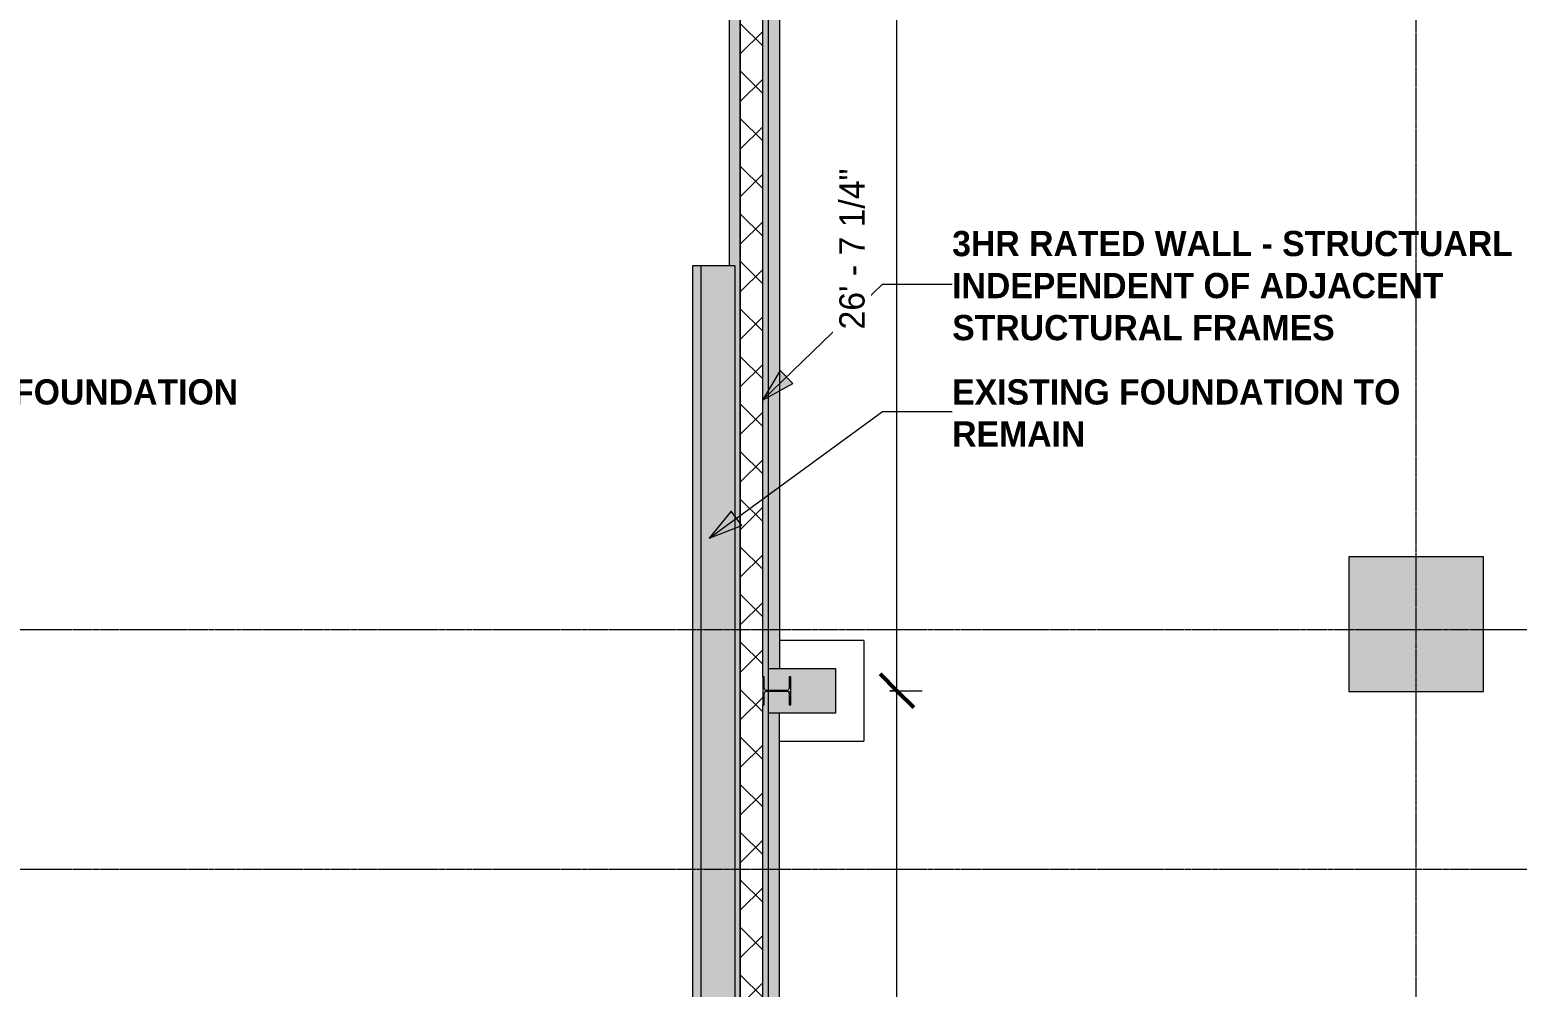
# Model space of a CAD drawing. Header units: inches. Extents: x -4066 to -1326, y 10241 to 12042.
# Drawn here: x -3280 to -2749, y 11032 to 11373 of the extents above; entities that cross this region are included whole.
import ezdxf

# ---------------------------------------------------------------- set-up
doc = ezdxf.new("R2010")
doc.units = ezdxf.units.IN
doc.header["$MEASUREMENT"] = 0
doc.linetypes.add('Grid Line 1_2_', pattern=[0.8749999999999999, 0.4999999999999999, -0.125, 0.125, -0.125])
for name, color, linetype, lineweight in [('A-ANNO-DIMS', 211, 'Continuous', 9), ('A-ANNO-DIMS-96', 211, 'Continuous', 9), ('A-WALL', 113, 'Continuous', 13), ('A-WALL-PATT', 111, 'Continuous', 20), ('G-ANNO-TEXT', 231, 'Continuous', 9), ('S-COLS', 52, 'Continuous', 13), ('S-FNDN', 32, 'Continuous', 13), ('S-GRID', 1, 'Continuous', 9)]:
    doc.layers.add(name, color=color, linetype=linetype, lineweight=lineweight)
doc.styles.add('Century Gothic', font='', dxfattribs={"height": 8.999999999999991})
doc.styles.add('Century Gothic_B', font='', dxfattribs={"height": 8.999999999999991})
doc.styles.get('Century Gothic').set_extended_font_data('Century Gothic')
doc.styles.get('Century Gothic_B').set_extended_font_data('Century Gothic', bold=True)
doc.dimstyles.new('OD__1_16__Tol__', dxfattribs={"dimscale": 12, "dimtxt": 9.39751442745773, "dimasz": 1, "dimexe": 0.75, "dimexo": 0.5000000000000001, "dimgap": 0.75, "dimtad": 1, "dimdec": 4, "dimrnd": 0.0625, "dimzin": 3, "dimdsep": 46, "dimlunit": 4, "dimtxsty": 'Century Gothic', "dimblk1": 'OBLIQUE', "dimblk2": 'OBLIQUE', "dimsah": 1, "dimcen": 0.09, "dimdle": 0.75, "dimazin": 0, "dimtfac": 1, "dimtdec": 4, "dimtix": 1, "dimtmove": 0, "dimatfit": 3, "dimfxl": 1, "dimtvp": 1, "dimtfill": 1, "dimfrac": 2, "dimtolj": 1, "dimtzin": 0, "dimarcsym": 2})

# ---------------------------------------------------------------- blocks, each defined once
blk = doc.blocks.new('W-Wide Flange-Column - W10X49-1637301-STRUCTURAL SCHEMATIC - 1ST FLOOR')
at = {"layer": 'S-COLS', "lineweight": 9}
h = blk.add_hatch(dxfattribs=at)
h.set_pattern_fill('FP_34', color=256, style=0, pattern_type=2)
h.set_pattern_definition([(315, (-11137.645, -3013.213), (9.503515139147199, 9.503515139147199), []), (315, (-11123.245, -3013.213), (9.503515139147199, 9.503515139147199), [])])
h.paths.add_polyline_path([(-4.999999999988801, -4.431640624997327), (-4.999999999988801, -4.990234374997214), (5.000000000011311, -4.990234374997214), (5.000000000011311, -4.431640624997327), (0.8613281250107433, -4.431640624997327), (0.3724300770815602, -4.229132422927022), (0.1699218750114255, -3.740234374997157), (0.1699218750114255, 3.740234375002614), (0.3724300770815602, 4.229132422932479), (0.8613281250102317, 4.431640625002784), (5.000000000011311, 4.431640625002784), (5.000000000011311, 4.990234375004547), (-4.999999999988801, 4.990234375004547), (-4.999999999988801, 4.431640625002784), (-0.8613281249885744, 4.431640625002784), (-0.3724300770588797, 4.229132422932479), (-0.169921874988745, 3.740234375002614), (-0.169921874988745, -3.740234374997157), (-0.3724300770588797, -4.229132422927022), (-0.8613281249873806, -4.431640624997327)], flags=0)
for p, q in [((4.999999999999993, 4.990234374999829), (-5.000000000000004, 4.990234374999829)), ((-5.000000000000004, 4.990234374999829), (-5.000000000000004, 4.431640624999829)), ((-5.000000000000004, 4.431640624999829), (-0.8613281250000152, 4.431640624999829)), ((-0.169921875000006, 3.740234374999829), (-0.1699218750000061, -3.740234375000158)), ((0.169921874999994, -3.740234375000171), (0.1699218749999939, 3.740234374999825)), ((0.8613281249999939, 4.431640624999829), (4.999999999999993, 4.431640624999829)), ((4.999999999999993, 4.431640624999829), (4.999999999999993, 4.990234374999829)), ((-0.8613281250000059, -4.431640625000166), (-5.000000000000004, -4.431640625000166)), ((-5.000000000000004, -4.431640625000166), (-5.000000000000004, -4.990234375000167)), ((-5.000000000000004, -4.990234375000167), (4.999999999999993, -4.990234375000167)), ((4.999999999999993, -4.431640625000166), (0.8613281249999979, -4.431640625000167)), ((4.999999999999993, -4.990234375000167), (4.999999999999993, -4.431640625000166))]:
    blk.add_line(p, q, dxfattribs=at)
for centre, radius, start, end in [((-0.8613281250000059, 3.74023437499983), 0.6914062500000004, 2.671665932429354e-13, 90.00000000000081), ((0.8613281249999937, 3.74023437499983), 0.6914062499999992, 90.00000000000034, 180.0000000000004), ((-0.8613281250000059, -3.740234375000167), 0.6914062499999992, 270, 8.333053265434414e-13), ((0.8613281249999937, -3.740234375000167), 0.6914062500000004, 180.0000000000004, 270.0000000000001)]:
    blk.add_arc(centre, radius, start, end, dxfattribs=at)
blk = doc.blocks.new('DIMBLOCK38-STRUCTURAL SCHEMATIC - 1ST FLOOR')
at = {"layer": 'A-ANNO-DIMS-96', "lineweight": 50}
for p, q in [((-2970.345361058465, 11137.64539013941), (-2976.345361058465, 11143.64539013941)), ((-2970.345361058465, 11137.64539013941), (-2964.345361058465, 11131.64539013941)), ((-2970.345361058467, 10818.39539013942), (-2976.345361058467, 10824.39539013942)), ((-2970.345361058467, 10818.39539013942), (-2964.345361058467, 10812.39539013942))]:
    blk.add_line(p, q, dxfattribs=at)
at = {"layer": 'A-ANNO-DIMS-96'}
for p, q in [((-2972.830642432703, 11137.64539013941), (-2961.345361058465, 11137.64539013941)), ((-2970.345361058465, 11137.64539013941), (-2972.830642432703, 11137.64539013941)), ((-2970.345361058467, 10809.39539013942), (-2970.345361058465, 11137.64539013941)), ((-2972.830642432705, 10818.39539013942), (-2961.345361058467, 10818.39539013942)), ((-2970.345361058467, 10818.39539013942), (-2972.830642432706, 10818.39539013942))]:
    blk.add_line(p, q, dxfattribs=at)
at = {"layer": 'A-ANNO-DIMS-96', "color": 0, "insert": (-2990.881198284923, 10947.29200963058), "char_height": 8.999999999999998, "width": 73.7481132211921, "attachment_point": 1, "rotation": 89.99999999999963, "line_spacing_factor": 0.9845015114479527, "style": 'Century Gothic', "bg_fill": 3, "box_fill_scale": 1.25, "bg_fill_color": 256, "bg_fill_true_color": 13158600, "bg_fill_transparency": 0}
blk.add_mtext('26\' - 7 1/4"', dxfattribs=at)
blk = doc.blocks.new('_Oblique')
at = {"color": 0, "linetype": 'ByBlock', "lineweight": -2}
blk.add_line((-0.5, -0.5), (0.5, 0.5), dxfattribs=at)
blk = doc.blocks.new('DIMBLOCK39-STRUCTURAL SCHEMATIC - 1ST FLOOR')
at = {"layer": 'A-ANNO-DIMS-96', "lineweight": 50}
for p, q in [((-2970.345361058462, 11456.8953901394), (-2976.345361058462, 11462.8953901394)), ((-2970.345361058462, 11456.8953901394), (-2964.345361058462, 11450.8953901394)), ((-2970.345361058465, 11137.64539013941), (-2976.345361058465, 11143.64539013941)), ((-2970.345361058465, 11137.64539013941), (-2964.345361058465, 11131.64539013941))]:
    blk.add_line(p, q, dxfattribs=at)
at = {"layer": 'A-ANNO-DIMS-96'}
for p, q in [((-2970.345361058465, 11137.64539013941), (-2970.345361058462, 11465.8953901394)), ((-2972.830642432701, 11456.8953901394), (-2961.345361058462, 11456.8953901394)), ((-2970.345361058463, 11456.8953901394), (-2972.830642432701, 11456.8953901394)), ((-2972.830642432703, 11137.64539013941), (-2961.345361058465, 11137.64539013941)), ((-2970.345361058465, 11137.64539013941), (-2972.830642432703, 11137.64539013941))]:
    blk.add_line(p, q, dxfattribs=at)
at = {"layer": 'A-ANNO-DIMS-96', "color": 0, "insert": (-2990.881198284921, 11266.54200963057), "char_height": 8.999999999999998, "width": 73.7481132211921, "attachment_point": 1, "rotation": 89.99999999999963, "line_spacing_factor": 0.9845015114479527, "style": 'Century Gothic', "bg_fill": 3, "box_fill_scale": 1.25, "bg_fill_color": 256, "bg_fill_true_color": 13158600, "bg_fill_transparency": 0}
blk.add_mtext('26\' - 7 1/4"', dxfattribs=at)

msp = doc.modelspace()

# ---------------------------------------------------------------- hatches: boundary and pattern name
at = {"layer": 'A-WALL-PATT', "lineweight": 9}
h = msp.add_hatch(dxfattribs=at)
h.set_pattern_fill('FP_1', color=256, style=0, pattern_type=2)
h.set_pattern_definition([(45, (0, 0), (-8.485281374238571, 8.485281374238571), []), (135, (0, 0), (-8.485281374238571, -8.48528137423857), [])])
h.paths.add_polyline_path([(-3018.203253864365, 10818.39539013943), (-3018.20325386436, 11389.76062652004), (-3026.20325386436, 11389.76062652004), (-3026.203253864365, 10818.39539013943)], flags=0)
h.paths.add_polyline_path([(-3018.20325386436, 11429.76062652003), (-3018.203253864359, 11456.89539013941), (-3026.203253864359, 11456.89539013941), (-3026.203253864359, 11429.76062652003)], flags=0)
at = {"layer": 'G-ANNO-TEXT'}
for points in [[(-3018.323494170426, 11241.2688069019), (-3007.467195075696, 11247.30863345621), (-3011.94157664046, 11251.92759967975)], [(-3037.273362245212, 11192.0745148104), (-3025.691773239559, 11196.56957108862), (-3029.49094008924, 11201.75814224161)]]:
    msp.add_hatch(color=256, dxfattribs=at).paths.add_polyline_path(points, flags=0)
at = {"layer": 'S-FNDN'}
h = msp.add_hatch(color=7, dxfattribs=at)
h.paths.add_polyline_path([(-3026.203253864363, 11161.39539013942), (-3026.203253864359, 11446.89539013941), (-3030.203253864359, 11446.89539013941), (-3030.20325386436, 11289.20789013943), (-3028.203253864361, 11289.20789013943), (-3028.203253864362, 11161.39539013942)], flags=0)
h.paths.add_polyline_path([(-3012.203253864361, 11161.39539013942), (-3012.203253864359, 11448.89539013941), (-3016.203253864359, 11448.89539013941), (-3016.20325386436, 11161.39539013942)], flags=0)
h.paths.add_polyline_path([(-3026.203253864359, 11456.89539013941), (-3026.203253864357, 11759.39539013941), (-3030.203253864357, 11759.39539013941), (-3030.203253864359, 11456.89539013941)], flags=0)
h.paths.add_polyline_path([(-3013.172624446654, 11464.89539013941), (-3012.203253864359, 11464.89539013941), (-3012.203253864357, 11739.39539013941), (-3016.203253864357, 11739.39539013941), (-3016.203253864359, 11464.89539013941)], flags=0)
h = msp.add_hatch(color=7, dxfattribs=at)
h.paths.add_polyline_path([(-3016.20325386436, 11161.39539013942), (-3016.203253864359, 11456.72546826441), (-3016.953253864359, 11456.72546826441), (-3017.442151912288, 11456.52296006234), (-3017.644660114359, 11456.03406201441), (-3017.644660114359, 11451.89539013941), (-3018.203253864359, 11451.89539013941), (-3018.20325386436, 11429.76062652003), (-3026.203253864359, 11429.76062652003), (-3026.20325386436, 11389.76062652004), (-3018.20325386436, 11389.76062652004), (-3018.203253864363, 11161.39539013942)], flags=0)
h.paths.add_polyline_path([(-3026.203253864359, 11456.89539013941), (-3018.203253864359, 11456.89539013941), (-3018.203253864359, 11461.89539013941), (-3017.644660114359, 11461.89539013941), (-3017.644660114359, 11457.75671826441), (-3017.442151912288, 11457.26782021648), (-3016.953253864359, 11457.06531201441), (-3016.203253864359, 11457.06531201441), (-3016.203253864358, 11513.89539013941), (-3026.203253864358, 11513.89539013941), (-3026.203253864359, 11457.75671826441)], flags=0)
for color, points in [(7, [(-3043.203253864364, 10865.27511969204), (-3040.203253864363, 10865.27511969204), (-3040.203253864361, 11289.20789013943), (-3043.203253864362, 11289.20789013943), (-3043.203253864363, 10928.40980616343)]), (7, [(-3028.203253864363, 10828.39539013943), (-3028.203253864361, 11289.20789013943), (-3040.203253864361, 11289.20789013943), (-3040.203253864364, 10828.39539013943)]), (7, [(-2764.43350863428, 11137.39539013942), (-2761.20325386436, 11137.39539013942), (-2761.20325386436, 11185.39539013942), (-2809.20325386436, 11185.39539013942), (-2809.203253864361, 11137.39539013942)]), (256, [(-3016.20325386436, 11129.64539013941), (-2992.203253864361, 11129.64539013941), (-2992.203253864361, 11145.64539013942), (-3016.20325386436, 11145.64539013942), (-3016.20325386436, 11137.81531201442), (-3009.472785114362, 11137.81531201442), (-3008.983887066432, 11138.01782021649), (-3008.781378864362, 11138.50671826442), (-3008.781378864361, 11142.64539013942), (-3008.222785114362, 11142.64539013942), (-3008.222785114362, 11132.64539013942), (-3008.781378864362, 11132.64539013942), (-3008.781378864362, 11136.78406201442), (-3008.983887066432, 11137.27296006235), (-3009.472785114362, 11137.47546826442), (-3016.20325386436, 11137.47546826442)])]:
    msp.add_hatch(color=color, dxfattribs=at).paths.add_polyline_path(points, flags=0)
h = msp.add_hatch(color=7, dxfattribs=at)
h.paths.add_polyline_path([(-3012.203253864363, 10800.39539013942), (-3012.203253864364, 10819.38562451442), (-3016.203253864362, 10819.38562451442), (-3016.203253864362, 10800.39539013942)], flags=0)
h.paths.add_polyline_path([(-3026.203253864365, 10806.80289011452), (-3026.203253864363, 11161.39539013942), (-3028.203253864362, 11161.39539013942), (-3028.203253864364, 10807.61678774366), (-3027.356217211544, 10807.40801195957), (-3026.646794778403, 10807.03567834401)], flags=0)
h.paths.add_polyline_path([(-3012.203253864363, 10843.38562451442), (-3012.203253864361, 11129.64539013942), (-3016.20325386436, 11129.64539013942), (-3016.203253864362, 10843.38562451442)], flags=0)
h.paths.add_polyline_path([(-3012.203253864361, 11145.64539013942), (-3012.203253864361, 11161.39539013942), (-3016.20325386436, 11161.39539013942), (-3016.20325386436, 11145.64539013942)], flags=0)
h = msp.add_hatch(color=7, dxfattribs=at)
h.paths.add_polyline_path([(-3022.515753864364, 10800.39539013942), (-3016.203253864362, 10800.39539013942), (-3016.20325386436, 11137.47546826442), (-3016.953253864362, 11137.47546826442), (-3017.442151912291, 11137.27296006235), (-3017.644660114362, 11136.78406201442), (-3017.644660114362, 11132.64539013942), (-3018.203253864363, 11132.64539013942), (-3018.203253864365, 10818.39539013943), (-3026.203253864365, 10818.39539013943), (-3026.203253864365, 10806.80289011452), (-3025.75526826388, 10806.56776913363), (-3024.40192325308, 10805.36881007623), (-3023.374833671965, 10803.88081392975), (-3022.733690233668, 10802.19025762158)], flags=0)
h.paths.add_polyline_path([(-3016.20325386436, 11137.81531201442), (-3016.20325386436, 11161.39539013942), (-3018.203253864363, 11161.39539013942), (-3018.203253864363, 11142.64539013942), (-3017.644660114362, 11142.64539013942), (-3017.644660114362, 11138.50671826442), (-3017.442151912291, 11138.01782021649), (-3016.953253864362, 11137.81531201442)], flags=0)

# ---------------------------------------------------------------- linework, layer by layer
at = {"layer": 'A-WALL', "lineweight": 9}
for p, q in [((-3026.203253864356, 11456.8953901394), (-3026.203253864362, 10818.39539013942)), ((-3018.203253864359, 11142.64539013941), (-3018.203253864356, 11451.8953901394)), ((-3018.203253864362, 10818.39539013942), (-3018.203253864359, 11132.64539013941))]:
    msp.add_line(p, q, dxfattribs=at)
at = {"layer": 'G-ANNO-TEXT'}
for p, q in [((-3018.323494170426, 11241.2688069019), (-2975.550934801623, 11282.70248315228)), ((-2975.550934801623, 11282.70248315228), (-2950.645393903333, 11282.70248315228)), ((-3011.94157664046, 11251.92759967975), (-3018.323494170426, 11241.2688069019)), ((-3007.467195075696, 11247.30863345621), (-3011.94157664046, 11251.92759967975)), ((-3018.323494170426, 11241.2688069019), (-3007.467195075696, 11247.30863345621)), ((-3037.273362245212, 11192.0745148104), (-2975.550934801623, 11237.2688069019)), ((-2975.550934801623, 11237.2688069019), (-2950.645393903333, 11237.2688069019)), ((-3029.49094008924, 11201.75814224161), (-3037.273362245212, 11192.0745148104)), ((-3025.691773239559, 11196.56957108862), (-3029.49094008924, 11201.75814224161)), ((-3037.273362245212, 11192.0745148104), (-3025.691773239559, 11196.56957108862))]:
    msp.add_line(p, q, dxfattribs=at)
at = {"layer": 'S-FNDN', "lineweight": 9}
for p, q in [((-3016.203253864355, 11456.7254682644), (-3016.203253864358, 11145.64539013941)), ((-3030.203253864356, 11446.8953901394), (-3030.203253864357, 11289.20789013942)), ((-3012.203253864356, 11448.89539013939), (-3012.203253864358, 11155.64539013941)), ((-3028.203253864358, 11289.20789013942), (-3043.203253864358, 11289.20789013942)), ((-3043.203253864358, 11289.20789013942), (-3043.20325386436, 10865.27511969203)), ((-3040.203253864361, 10828.39539013942), (-3040.203253864358, 11289.20789013942)), ((-3028.203253864358, 11289.20789013942), (-3028.203253864361, 10826.39539013942)), ((-2761.203253864358, 11185.39539013941), (-2809.203253864358, 11185.39539013941)), ((-2809.203253864358, 11185.39539013941), (-2809.203253864358, 11137.39539013941)), ((-2761.203253864358, 11137.39539013941), (-2761.203253864358, 11185.39539013941)), ((-3012.203253864358, 11155.64539013941), (-3012.203253864358, 11145.64539013941)), ((-2982.203253864358, 11155.64539013941), (-3012.203253864358, 11155.64539013941)), ((-2982.203253864358, 11155.64539013941), (-2982.203253864358, 11119.64539013941)), ((-3016.203253864358, 11145.64539013941), (-2992.203253864358, 11145.64539013941)), ((-3016.203253864358, 11145.64539013941), (-3016.203253864358, 11137.81531201441)), ((-2992.203253864358, 11145.64539013941), (-2992.203253864358, 11129.64539013941)), ((-3016.203253864358, 11137.47546826441), (-3016.203253864359, 10800.39539013941)), ((-2809.203253864358, 11137.39539013941), (-2761.203253864358, 11137.39539013941)), ((-2992.203253864358, 11129.64539013941), (-3016.203253864358, 11129.64539013941)), ((-3012.20325386436, 10853.38562451441), (-3012.203253864358, 11129.64539013941)), ((-3012.203253864358, 11119.64539013941), (-2982.203253864358, 11119.64539013941))]:
    msp.add_line(p, q, dxfattribs=at)
at = {"layer": 'S-GRID', "linetype": 'Grid Line 1_2_'}
for p, q in [((-3026.203253864362, 10769.69705680642), (-3026.203253864353, 11992.79345696724)), ((-2785.203253864363, 10455.54857511406), (-2785.203253864351, 11992.79345696724)), ((-1374.377465411875, 11159.39539013941), (-3886.22240560296, 11159.39539013943)), ((-1374.377465411876, 11073.89539013939), (-3750.493318273377, 11073.8953901394))]:
    msp.add_line(p, q, dxfattribs=at)

# ---------------------------------------------------------------- block references
at = {"layer": 'S-COLS', "lineweight": 9, "rotation": 89.9999999999999}
msp.add_blockref('W-Wide Flange-Column - W10X49-1637301-STRUCTURAL SCHEMATIC - 1ST FLOOR', (-3013.213019489358, 11137.64539013941), dxfattribs=at)

# ---------------------------------------------------------------- texts
at = {"layer": 'G-ANNO-TEXT', "char_height": 8.999999999999991, "attachment_point": 1, "style": 'Century Gothic_B'}
for s, insert, width in [('3HR RATED WALL - STRUCTUARL', (-2950.645393903333, 11301.70956976645), 226.0379999999998), ('INDEPENDENT OF ADJACENT', (-2950.645393903333, 11286.70956976645), 208.4639999999997), ('STRUCTURAL FRAMES', (-2950.645393903333, 11271.70956976645), 151.8029999999998), ('NEW CONCRETE FOUNDATION', (-3387.799938265827, 11248.77353131136), 222.0989999999997), ('EXISTING FOUNDATION TO', (-2950.645393903333, 11248.77353131135), 193.6169999999998), ('REMAIN', (-2950.645393903333, 11233.77353131135), 58.47899999999994)]:
    msp.add_mtext(s, dxfattribs=dict(at, insert=insert, width=width))

# ---------------------------------------------------------------- next in the draw order: dimensions: what is measured, and where the dimension line sits
at = {"layer": 'A-ANNO-DIMS'}
dim = msp.add_linear_dim(base=(-2970.345361058466, 11137.64539013941), p1=(-2978.830642432706, 10818.39539013942), p2=(-2978.830642432703, 11137.64539013941), angle=89.99999999999991, dimstyle='OD__1_16__Tol__', override={"dimpost": '<>', "dimfxl": 319.2499999999873}, dxfattribs=at)
dim.commit()
dim.dimension.update_dxf_attribs({"geometry": 'DIMBLOCK38-STRUCTURAL SCHEMATIC - 1ST FLOOR', "text_midpoint": (-2984.570378092329, 10978.02039013942)})

# ---------------------------------------------------------------- next in the draw order: dimensions: what is measured, and where the dimension line sits
dim = msp.add_linear_dim(base=(-2970.345361058464, 11456.8953901394), p1=(-2978.830642432703, 11137.64539013941), p2=(-2978.830642432701, 11456.8953901394), angle=89.99999999999991, dimstyle='OD__1_16__Tol__', override={"dimpost": '<>', "dimfxl": 319.2499999999909}, dxfattribs=at)
dim.commit()
dim.dimension.update_dxf_attribs({"geometry": 'DIMBLOCK39-STRUCTURAL SCHEMATIC - 1ST FLOOR', "text_midpoint": (-2984.570378092326, 11297.27039013941)})

doc.saveas('drawing.dxf')
